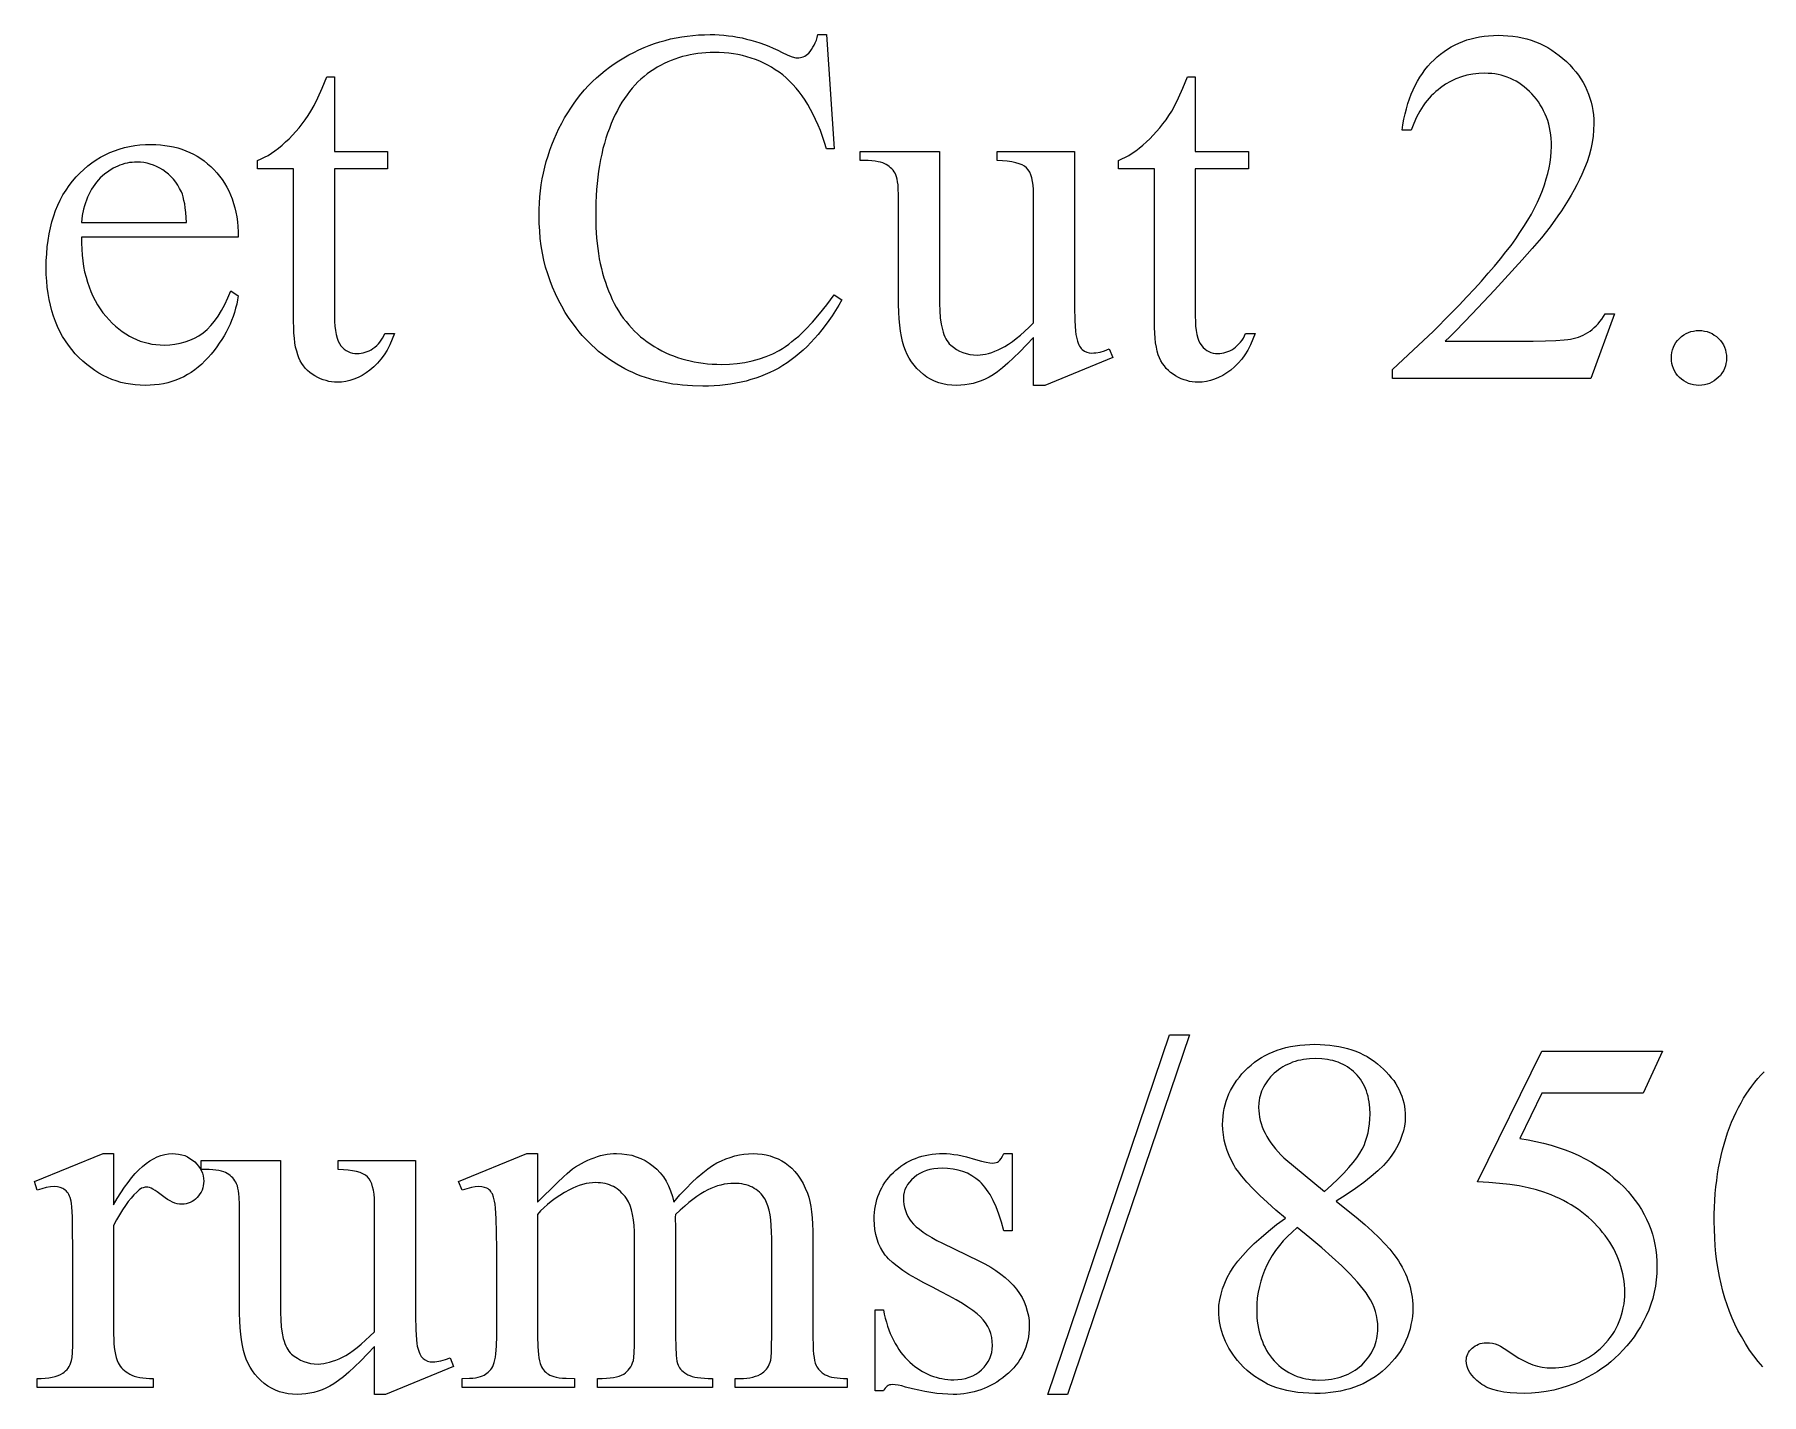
# Model space of a CAD drawing. Extents: x 9 to 960, y -397 to 558.
# Drawn here: x 447 to 549.7, y -391.2 to -310.4 of the extents above; entities that cross this region are included whole.
import ezdxf

# ---------------------------------------------------------------- set-up
doc = ezdxf.new("R2010")
doc.units = 0
doc.header["$MEASUREMENT"] = 0
doc.layers.add('POCKET_2_5MM', color=3, linetype='CONTINUOUS')
doc.layers.add('TEXT', color=18, linetype='CONTINUOUS')

msp = doc.modelspace()

# ---------------------------------------------------------------- linework, layer by layer
at = {"layer": 'POCKET_2_5MM'}
for points in [[(494.11, -310.37), (494.56, -317.17), (494.11, -317.17), (493.99, -316.79), (493.87, -316.43), (493.74, -316.08), (493.6, -315.75), (493.46, -315.43), (493.31, -315.12), (493.16, -314.83), (493, -314.54), (492.83, -314.28), (492.66, -314.02), (492.48, -313.78), (492.3, -313.55), (492.11, -313.34), (491.91, -313.14), (491.71, -312.95), (491.5, -312.77), (491.28, -312.61), (491.06, -312.46), (490.84, -312.32), (490.61, -312.19), (490.37, -312.07), (490.13, -311.96), (489.88, -311.86), (489.63, -311.77), (489.37, -311.69), (489.11, -311.62), (488.84, -311.56), (488.57, -311.52), (488.29, -311.48), (488.01, -311.45), (487.72, -311.44), (487.43, -311.43), (487.18, -311.44), (486.93, -311.45), (486.69, -311.47), (486.45, -311.5), (486.22, -311.53), (485.99, -311.57), (485.76, -311.63), (485.53, -311.68), (485.31, -311.75), (485.09, -311.83), (484.87, -311.91), (484.66, -312), (484.44, -312.1), (484.24, -312.21), (484.03, -312.32), (483.83, -312.44), (483.63, -312.57), (483.44, -312.71), (483.25, -312.86), (483.07, -313.02), (482.89, -313.19), (482.72, -313.37), (482.55, -313.56), (482.39, -313.75), (482.24, -313.96), (482.09, -314.18), (481.94, -314.4), (481.8, -314.63), (481.67, -314.88), (481.54, -315.13), (481.42, -315.39), (481.3, -315.67), (481.19, -315.95), (481.08, -316.24), (480.98, -316.53), (480.89, -316.84), (480.81, -317.15), (480.74, -317.48), (480.67, -317.81), (480.61, -318.15), (480.55, -318.49), (480.51, -318.85), (480.47, -319.22), (480.43, -319.59), (480.41, -319.97), (480.39, -320.36), (480.38, -321.17), (480.39, -321.83), (480.43, -322.48), (480.5, -323.1), (480.54, -323.4), (480.59, -323.7), (480.65, -323.99), (480.72, -324.28), (480.79, -324.56), (480.87, -324.83), (480.95, -325.1), (481.04, -325.36), (481.14, -325.62), (481.25, -325.87), (481.36, -326.12), (481.48, -326.36), (481.6, -326.59), (481.74, -326.81), (481.88, -327.03), (482.02, -327.23), (482.18, -327.44), (482.34, -327.63), (482.5, -327.82), (482.68, -328), (482.86, -328.17), (483.05, -328.34), (483.24, -328.49), (483.44, -328.64), (483.65, -328.79), (483.86, -328.92), (484.08, -329.05), (484.31, -329.17), (484.54, -329.29), (484.77, -329.39), (485, -329.48), (485.24, -329.57), (485.49, -329.65), (485.74, -329.72), (485.99, -329.78), (486.24, -329.84), (486.5, -329.88), (486.76, -329.92), (487.03, -329.95), (487.3, -329.97), (487.58, -329.98), (487.85, -329.99), (488.33, -329.97), (488.8, -329.93), (489.25, -329.87), (489.69, -329.78), (490.11, -329.66), (490.52, -329.52), (490.91, -329.35), (491.29, -329.15), (491.48, -329.04), (491.67, -328.92), (491.86, -328.78), (492.05, -328.63), (492.25, -328.47), (492.45, -328.3), (492.65, -328.11), (492.85, -327.91), (493.27, -327.47), (493.69, -326.98), (494.12, -326.44), (494.56, -325.84), (495.02, -326.14), (494.83, -326.47), (494.64, -326.78), (494.44, -327.09), (494.24, -327.38), (494.03, -327.67), (493.82, -327.94), (493.61, -328.2), (493.39, -328.45), (493.17, -328.69), (492.95, -328.92), (492.72, -329.13), (492.48, -329.34), (492.25, -329.53), (492.01, -329.71), (491.76, -329.89), (491.51, -330.05), (491.26, -330.2), (491, -330.34), (490.73, -330.47), (490.46, -330.59), (490.18, -330.7), (489.9, -330.8), (489.61, -330.89), (489.32, -330.98), (489.02, -331.05), (488.71, -331.11), (488.4, -331.16), (488.08, -331.21), (487.76, -331.24), (487.43, -331.27), (487.09, -331.28), (486.75, -331.28), (486.14, -331.27), (485.84, -331.25), (485.54, -331.23), (485.25, -331.19), (484.96, -331.16), (484.68, -331.11), (484.4, -331.05), (484.13, -330.99), (483.86, -330.92), (483.6, -330.85), (483.34, -330.77), (483.08, -330.68), (482.83, -330.58), (482.58, -330.47), (482.34, -330.36), (482.1, -330.24), (481.87, -330.12), (481.64, -329.98), (481.41, -329.84), (481.19, -329.7), (480.97, -329.54), (480.76, -329.38), (480.55, -329.21), (480.35, -329.03), (480.15, -328.85), (479.96, -328.66), (479.77, -328.46), (479.58, -328.26), (479.4, -328.04), (479.22, -327.82), (479.05, -327.6), (478.8, -327.25), (478.57, -326.9), (478.36, -326.53), (478.16, -326.16), (477.98, -325.79), (477.81, -325.4), (477.66, -325.01), (477.52, -324.61), (477.4, -324.2), (477.3, -323.79), (477.21, -323.37), (477.14, -322.93), (477.08, -322.5), (477.05, -322.05), (477.02, -321.6), (477.01, -321.14), (477.02, -320.76), (477.03, -320.4), (477.06, -320.03), (477.1, -319.67), (477.14, -319.31), (477.2, -318.96), (477.27, -318.61), (477.35, -318.26), (477.44, -317.92), (477.54, -317.58), (477.65, -317.25), (477.77, -316.92), (477.9, -316.59), (478.04, -316.27), (478.19, -315.95), (478.36, -315.64), (478.53, -315.33), (478.71, -315.03), (478.89, -314.74), (479.09, -314.45), (479.29, -314.18), (479.5, -313.91), (479.72, -313.66), (479.95, -313.41), (480.19, -313.17), (480.43, -312.94), (480.68, -312.72), (480.94, -312.51), (481.2, -312.31), (481.48, -312.11), (481.76, -311.93), (482.05, -311.75), (482.35, -311.58), (482.65, -311.43), (482.95, -311.28), (483.25, -311.15), (483.56, -311.02), (483.88, -310.91), (484.19, -310.81), (484.51, -310.72), (484.83, -310.63), (485.16, -310.56), (485.49, -310.51), (485.82, -310.46), (486.16, -310.42), (486.5, -310.39), (486.84, -310.38), (487.19, -310.37), (487.46, -310.37), (487.73, -310.39), (488, -310.41), (488.27, -310.44), (488.54, -310.47), (488.81, -310.52), (489.08, -310.57), (489.34, -310.64), (489.61, -310.71), (489.88, -310.79), (490.14, -310.87), (490.41, -310.97), (490.67, -311.07), (490.94, -311.18), (491.2, -311.3), (491.47, -311.43), (491.76, -311.57), (492, -311.68), (492.2, -311.74), (492.28, -311.75), (492.35, -311.76), (492.45, -311.75), (492.55, -311.74), (492.64, -311.72), (492.72, -311.69), (492.81, -311.65), (492.89, -311.6), (492.97, -311.54), (493.05, -311.48), (493.14, -311.37), (493.22, -311.26), (493.3, -311.13), (493.37, -311), (493.44, -310.86), (493.5, -310.7), (493.55, -310.54), (493.59, -310.37)], [(540.97, -326.98), (539.56, -330.83), (527.77, -330.83), (527.77, -330.28), (529.02, -329.12), (530.18, -328.02), (531.24, -326.96), (531.73, -326.46), (532.2, -325.97), (532.65, -325.49), (533.07, -325.03), (533.47, -324.57), (533.84, -324.14), (534.19, -323.71), (534.52, -323.3), (534.82, -322.91), (535.1, -322.52), (535.35, -322.15), (535.59, -321.78), (535.82, -321.41), (536.03, -321.05), (536.22, -320.69), (536.39, -320.34), (536.55, -319.99), (536.69, -319.64), (536.81, -319.3), (536.92, -318.96), (537.01, -318.63), (537.09, -318.3), (537.15, -317.98), (537.19, -317.65), (537.21, -317.34), (537.22, -317.02), (537.22, -316.79), (537.2, -316.56), (537.18, -316.33), (537.15, -316.11), (537.11, -315.9), (537.06, -315.69), (537, -315.49), (536.93, -315.29), (536.85, -315.1), (536.76, -314.91), (536.67, -314.73), (536.56, -314.55), (536.45, -314.38), (536.33, -314.21), (536.2, -314.05), (536.05, -313.9), (535.91, -313.75), (535.76, -313.61), (535.6, -313.48), (535.44, -313.36), (535.28, -313.25), (535.12, -313.15), (534.95, -313.06), (534.78, -312.98), (534.6, -312.91), (534.42, -312.84), (534.24, -312.79), (534.05, -312.75), (533.86, -312.71), (533.67, -312.69), (533.47, -312.68), (533.27, -312.67), (532.9, -312.68), (532.55, -312.73), (532.2, -312.79), (531.87, -312.89), (531.54, -313.01), (531.22, -313.16), (530.92, -313.33), (530.62, -313.53), (530.48, -313.65), (530.34, -313.76), (530.2, -313.89), (530.07, -314.02), (529.95, -314.15), (529.83, -314.29), (529.71, -314.44), (529.6, -314.6), (529.39, -314.93), (529.2, -315.28), (529.04, -315.66), (528.89, -316.06), (528.34, -316.06), (528.39, -315.73), (528.45, -315.4), (528.52, -315.08), (528.6, -314.78), (528.68, -314.48), (528.78, -314.2), (528.88, -313.92), (529, -313.65), (529.12, -313.4), (529.25, -313.15), (529.39, -312.91), (529.55, -312.68), (529.7, -312.47), (529.87, -312.26), (530.05, -312.06), (530.24, -311.87), (530.43, -311.7), (530.63, -311.53), (530.84, -311.38), (531.05, -311.24), (531.26, -311.1), (531.49, -310.98), (531.72, -310.88), (531.95, -310.78), (532.19, -310.69), (532.44, -310.62), (532.69, -310.56), (532.95, -310.51), (533.22, -310.47), (533.49, -310.44), (533.77, -310.42), (534.05, -310.41), (534.35, -310.42), (534.64, -310.44), (534.93, -310.47), (535.22, -310.51), (535.49, -310.57), (535.76, -310.63), (536.02, -310.71), (536.28, -310.81), (536.53, -310.91), (536.78, -311.03), (537.01, -311.15), (537.25, -311.29), (537.47, -311.45), (537.69, -311.61), (537.91, -311.79), (538.11, -311.98), (538.31, -312.18), (538.49, -312.38), (538.67, -312.58), (538.83, -312.79), (538.97, -313.01), (539.11, -313.23), (539.23, -313.45), (539.33, -313.68), (539.43, -313.91), (539.51, -314.15), (539.58, -314.39), (539.64, -314.64), (539.68, -314.89), (539.72, -315.14), (539.74, -315.4), (539.74, -315.67), (539.73, -316.05), (539.7, -316.42), (539.64, -316.8), (539.56, -317.18), (539.47, -317.56), (539.34, -317.94), (539.2, -318.32), (539.03, -318.7), (538.89, -319), (538.74, -319.31), (538.58, -319.61), (538.4, -319.92), (538.22, -320.22), (538.02, -320.54), (537.82, -320.85), (537.6, -321.16), (537.14, -321.8), (536.63, -322.45), (536.08, -323.1), (535.49, -323.76), (533.83, -325.57), (532.51, -326.98), (531.54, -327.99), (531.18, -328.34), (530.91, -328.6), (536.13, -328.6), (536.87, -328.59), (537.48, -328.57), (537.98, -328.53), (538.19, -328.51), (538.36, -328.48), (538.52, -328.45), (538.68, -328.41), (538.83, -328.36), (538.97, -328.3), (539.12, -328.24), (539.25, -328.17), (539.39, -328.09), (539.52, -328), (539.65, -327.91), (539.77, -327.8), (539.89, -327.69), (540, -327.57), (540.11, -327.43), (540.22, -327.29), (540.32, -327.14), (540.42, -326.98)], [(464.85, -312.88), (464.85, -317.32), (468, -317.32), (468, -318.35), (464.85, -318.35), (464.85, -327.11), (464.85, -327.43), (464.87, -327.71), (464.9, -327.97), (464.94, -328.21), (464.99, -328.42), (465.06, -328.6), (465.13, -328.75), (465.22, -328.88), (465.32, -328.99), (465.42, -329.08), (465.53, -329.16), (465.65, -329.22), (465.77, -329.27), (465.91, -329.31), (466.04, -329.33), (466.19, -329.34), (466.31, -329.33), (466.43, -329.32), (466.55, -329.3), (466.67, -329.26), (466.78, -329.22), (466.9, -329.17), (467.02, -329.11), (467.13, -329.04), (467.24, -328.96), (467.35, -328.87), (467.45, -328.77), (467.54, -328.66), (467.62, -328.55), (467.7, -328.42), (467.77, -328.29), (467.84, -328.14), (468.41, -328.14), (468.28, -328.49), (468.13, -328.82), (467.97, -329.13), (467.79, -329.41), (467.6, -329.67), (467.4, -329.91), (467.18, -330.13), (466.95, -330.32), (466.72, -330.49), (466.48, -330.64), (466.24, -330.76), (466, -330.87), (465.75, -330.95), (465.51, -331), (465.26, -331.04), (465.01, -331.05), (464.84, -331.04), (464.67, -331.03), (464.5, -331), (464.34, -330.95), (464.17, -330.9), (464.01, -330.84), (463.84, -330.76), (463.68, -330.67), (463.52, -330.57), (463.38, -330.46), (463.24, -330.34), (463.12, -330.22), (463, -330.08), (462.9, -329.93), (462.8, -329.77), (462.72, -329.6), (462.65, -329.41), (462.59, -329.2), (462.53, -328.96), (462.49, -328.71), (462.46, -328.42), (462.43, -328.12), (462.42, -327.79), (462.41, -327.44), (462.41, -318.35), (460.27, -318.35), (460.27, -317.86), (460.48, -317.77), (460.68, -317.67), (460.89, -317.56), (461.09, -317.43), (461.3, -317.28), (461.51, -317.12), (461.72, -316.95), (461.93, -316.76), (462.14, -316.57), (462.34, -316.36), (462.54, -316.14), (462.73, -315.92), (462.92, -315.68), (463.1, -315.44), (463.28, -315.19), (463.44, -314.93), (463.63, -314.59), (463.85, -314.14), (464.1, -313.56), (464.39, -312.88)], [(516.04, -312.88), (516.04, -317.32), (519.2, -317.32), (519.2, -318.35), (516.04, -318.35), (516.04, -327.11), (516.05, -327.43), (516.06, -327.71), (516.09, -327.97), (516.13, -328.21), (516.19, -328.42), (516.25, -328.6), (516.33, -328.75), (516.42, -328.88), (516.51, -328.99), (516.62, -329.08), (516.73, -329.16), (516.85, -329.22), (516.97, -329.27), (517.1, -329.31), (517.24, -329.33), (517.38, -329.34), (517.5, -329.33), (517.62, -329.32), (517.74, -329.3), (517.86, -329.26), (517.98, -329.22), (518.1, -329.17), (518.21, -329.11), (518.33, -329.04), (518.44, -328.96), (518.54, -328.87), (518.64, -328.77), (518.73, -328.66), (518.82, -328.55), (518.9, -328.42), (518.97, -328.29), (519.03, -328.14), (519.61, -328.14), (519.47, -328.49), (519.32, -328.82), (519.16, -329.13), (518.99, -329.41), (518.8, -329.67), (518.59, -329.91), (518.38, -330.13), (518.15, -330.32), (517.91, -330.49), (517.67, -330.64), (517.43, -330.76), (517.19, -330.87), (516.95, -330.95), (516.7, -331), (516.45, -331.04), (516.2, -331.05), (516.03, -331.04), (515.86, -331.03), (515.7, -331), (515.53, -330.95), (515.37, -330.9), (515.2, -330.84), (515.04, -330.76), (514.87, -330.67), (514.72, -330.57), (514.57, -330.46), (514.44, -330.34), (514.31, -330.22), (514.2, -330.08), (514.09, -329.93), (514, -329.77), (513.92, -329.6), (513.84, -329.41), (513.78, -329.2), (513.73, -328.96), (513.68, -328.71), (513.65, -328.42), (513.63, -328.12), (513.61, -327.79), (513.61, -327.44), (513.61, -318.35), (511.47, -318.35), (511.47, -317.86), (511.67, -317.77), (511.88, -317.67), (512.08, -317.56), (512.29, -317.43), (512.5, -317.28), (512.71, -317.12), (512.92, -316.95), (513.13, -316.76), (513.34, -316.57), (513.54, -316.36), (513.74, -316.14), (513.93, -315.92), (514.11, -315.68), (514.3, -315.44), (514.47, -315.19), (514.64, -314.93), (514.82, -314.59), (515.04, -314.14), (515.3, -313.56), (515.58, -312.88)], [(449.79, -322.41), (449.79, -322.78), (449.81, -323.14), (449.83, -323.49), (449.87, -323.83), (449.92, -324.16), (449.98, -324.48), (450.06, -324.79), (450.14, -325.09), (450.24, -325.38), (450.35, -325.66), (450.47, -325.93), (450.6, -326.19), (450.75, -326.44), (450.9, -326.68), (451.07, -326.91), (451.25, -327.13), (451.43, -327.33), (451.62, -327.53), (451.82, -327.71), (452.02, -327.87), (452.22, -328.03), (452.43, -328.17), (452.64, -328.3), (452.85, -328.41), (453.07, -328.51), (453.29, -328.6), (453.52, -328.67), (453.75, -328.73), (453.98, -328.78), (454.22, -328.81), (454.47, -328.83), (454.71, -328.84), (455.04, -328.83), (455.35, -328.79), (455.66, -328.73), (455.95, -328.65), (456.24, -328.55), (456.51, -328.43), (456.77, -328.28), (457.02, -328.11), (457.14, -328.01), (457.26, -327.91), (457.49, -327.68), (457.71, -327.41), (457.92, -327.12), (458.12, -326.79), (458.31, -326.43), (458.49, -326.03), (458.67, -325.61), (459.12, -325.9), (459.08, -326.15), (459.03, -326.4), (458.96, -326.65), (458.89, -326.89), (458.81, -327.13), (458.72, -327.37), (458.63, -327.6), (458.52, -327.83), (458.4, -328.06), (458.27, -328.29), (458.14, -328.51), (457.99, -328.73), (457.84, -328.95), (457.68, -329.16), (457.5, -329.37), (457.32, -329.58), (457.13, -329.78), (456.94, -329.97), (456.74, -330.15), (456.53, -330.31), (456.32, -330.46), (456.1, -330.59), (455.88, -330.72), (455.65, -330.83), (455.41, -330.92), (455.17, -331.01), (454.92, -331.08), (454.67, -331.14), (454.41, -331.18), (454.14, -331.21), (453.87, -331.23), (453.59, -331.24), (453.29, -331.23), (452.99, -331.21), (452.7, -331.17), (452.42, -331.12), (452.14, -331.06), (451.86, -330.97), (451.6, -330.88), (451.33, -330.77), (451.08, -330.64), (450.82, -330.5), (450.58, -330.34), (450.34, -330.17), (450.1, -329.99), (449.87, -329.79), (449.64, -329.57), (449.42, -329.35), (449.21, -329.1), (449.02, -328.85), (448.84, -328.59), (448.67, -328.32), (448.51, -328.03), (448.37, -327.74), (448.24, -327.44), (448.12, -327.12), (448.02, -326.8), (447.94, -326.47), (447.86, -326.12), (447.8, -325.77), (447.75, -325.4), (447.72, -325.03), (447.7, -324.64), (447.69, -324.25), (447.7, -323.82), (447.72, -323.41), (447.75, -323), (447.8, -322.61), (447.87, -322.23), (447.94, -321.86), (448.03, -321.51), (448.14, -321.16), (448.25, -320.83), (448.39, -320.51), (448.53, -320.21), (448.69, -319.91), (448.87, -319.62), (449.05, -319.35), (449.25, -319.09), (449.47, -318.84), (449.69, -318.61), (449.93, -318.39), (450.17, -318.18), (450.41, -318), (450.67, -317.82), (450.93, -317.66), (451.2, -317.52), (451.47, -317.39), (451.76, -317.28), (452.04, -317.18), (452.34, -317.09), (452.65, -317.03), (452.96, -316.97), (453.27, -316.93), (453.6, -316.91), (453.93, -316.9), (454.21, -316.91), (454.49, -316.93), (454.75, -316.96), (455.02, -317), (455.27, -317.05), (455.52, -317.11), (455.76, -317.19), (456, -317.28), (456.23, -317.38), (456.45, -317.49), (456.67, -317.61), (456.88, -317.75), (457.09, -317.89), (457.28, -318.05), (457.48, -318.22), (457.66, -318.4), (457.84, -318.59), (458, -318.79), (458.16, -319), (458.3, -319.21), (458.43, -319.44), (458.55, -319.67), (458.66, -319.9), (458.76, -320.15), (458.84, -320.41), (458.92, -320.67), (458.98, -320.94), (459.03, -321.22), (459.07, -321.5), (459.1, -321.79), (459.12, -322.1), (459.12, -322.41)], [(508.86, -317.32), (508.86, -325.5), (508.86, -326.56), (508.88, -327.39), (508.92, -328), (508.94, -328.21), (508.97, -328.37), (509.03, -328.61), (509.07, -328.72), (509.11, -328.82), (509.16, -328.9), (509.21, -328.98), (509.26, -329.05), (509.32, -329.1), (509.45, -329.19), (509.59, -329.26), (509.73, -329.3), (509.89, -329.31), (510.01, -329.3), (510.13, -329.29), (510.38, -329.25), (510.64, -329.17), (510.92, -329.06), (511.13, -329.57), (507.09, -331.24), (506.42, -331.24), (506.42, -328.38), (506, -328.83), (505.6, -329.24), (505.23, -329.6), (504.89, -329.92), (504.57, -330.19), (504.28, -330.42), (504.01, -330.61), (503.77, -330.75), (503.54, -330.87), (503.3, -330.97), (503.07, -331.05), (502.83, -331.12), (502.59, -331.17), (502.34, -331.21), (502.09, -331.23), (501.84, -331.24), (501.56, -331.23), (501.29, -331.2), (501.03, -331.15), (500.78, -331.08), (500.53, -330.98), (500.3, -330.87), (500.08, -330.74), (499.87, -330.58), (499.67, -330.41), (499.48, -330.23), (499.31, -330.04), (499.16, -329.83), (499.02, -329.62), (498.9, -329.39), (498.8, -329.15), (498.71, -328.9), (498.63, -328.62), (498.57, -328.33), (498.51, -328), (498.47, -327.65), (498.43, -327.27), (498.41, -326.87), (498.39, -326.43), (498.38, -325.98), (498.38, -319.94), (498.37, -319.5), (498.36, -319.31), (498.33, -319.13), (498.3, -318.97), (498.27, -318.84), (498.23, -318.72), (498.18, -318.62), (498.12, -318.53), (498.06, -318.44), (498, -318.36), (497.92, -318.29), (497.84, -318.22), (497.76, -318.16), (497.66, -318.1), (497.57, -318.05), (497.45, -318), (497.32, -317.96), (497.17, -317.93), (497, -317.9), (496.8, -317.88), (496.59, -317.87), (496.1, -317.86), (496.1, -317.32), (500.83, -317.32), (500.83, -326.36), (500.84, -326.81), (500.87, -327.22), (500.93, -327.59), (501, -327.92), (501.04, -328.07), (501.09, -328.21), (501.14, -328.34), (501.2, -328.46), (501.27, -328.57), (501.34, -328.67), (501.41, -328.76), (501.49, -328.84), (501.66, -328.97), (501.83, -329.09), (502.02, -329.2), (502.21, -329.28), (502.42, -329.34), (502.63, -329.39), (502.85, -329.42), (503.08, -329.43), (503.24, -329.42), (503.4, -329.4), (503.57, -329.37), (503.75, -329.33), (503.93, -329.27), (504.12, -329.2), (504.31, -329.12), (504.51, -329.03), (504.72, -328.92), (504.93, -328.78), (505.16, -328.63), (505.39, -328.45), (505.64, -328.25), (505.89, -328.02), (506.15, -327.78), (506.42, -327.51), (506.42, -319.85), (506.42, -319.58), (506.4, -319.33), (506.36, -319.1), (506.32, -318.89), (506.26, -318.71), (506.19, -318.55), (506.1, -318.41), (506, -318.3), (505.88, -318.2), (505.74, -318.12), (505.56, -318.05), (505.36, -317.99), (505.12, -317.94), (504.86, -317.9), (504.57, -317.88), (504.26, -317.86), (504.26, -317.32)], [(449.79, -321.55), (456.04, -321.55), (455.99, -320.95), (455.96, -320.68), (455.93, -320.44), (455.88, -320.23), (455.84, -320.03), (455.79, -319.87), (455.73, -319.72), (455.63, -319.52), (455.52, -319.33), (455.4, -319.15), (455.27, -318.98), (455.13, -318.83), (454.97, -318.68), (454.81, -318.55), (454.63, -318.42), (454.45, -318.31), (454.26, -318.22), (454.07, -318.14), (453.88, -318.07), (453.69, -318.02), (453.5, -317.98), (453.3, -317.96), (453.1, -317.95), (452.95, -317.96), (452.8, -317.97), (452.65, -317.98), (452.51, -318.01), (452.36, -318.04), (452.22, -318.09), (452.08, -318.13), (451.95, -318.19), (451.81, -318.25), (451.68, -318.32), (451.41, -318.49), (451.16, -318.68), (450.91, -318.9), (450.8, -319.02), (450.69, -319.15), (450.58, -319.29), (450.48, -319.43), (450.39, -319.57), (450.3, -319.72), (450.22, -319.88), (450.15, -320.04), (450.08, -320.21), (450.02, -320.38), (449.97, -320.56), (449.92, -320.75), (449.84, -321.14)], [(546, -327.97), (546.17, -327.97), (546.33, -328), (546.48, -328.03), (546.63, -328.09), (546.78, -328.15), (546.91, -328.24), (547.04, -328.33), (547.16, -328.45), (547.27, -328.57), (547.37, -328.7), (547.45, -328.83), (547.51, -328.97), (547.57, -329.12), (547.6, -329.28), (547.63, -329.44), (547.63, -329.6), (547.63, -329.77), (547.6, -329.93), (547.57, -330.08), (547.51, -330.23), (547.45, -330.37), (547.36, -330.51), (547.27, -330.64), (547.15, -330.76), (547.03, -330.87), (546.9, -330.97), (546.77, -331.05), (546.62, -331.12), (546.48, -331.17), (546.32, -331.21), (546.16, -331.23), (546, -331.24), (545.83, -331.23), (545.67, -331.21), (545.51, -331.17), (545.37, -331.12), (545.23, -331.05), (545.09, -330.97), (544.96, -330.87), (544.84, -330.76), (544.73, -330.64), (544.63, -330.51), (544.55, -330.37), (544.48, -330.23), (544.43, -330.08), (544.39, -329.93), (544.37, -329.77), (544.36, -329.6), (544.37, -329.43), (544.39, -329.27), (544.43, -329.11), (544.48, -328.97), (544.55, -328.82), (544.63, -328.69), (544.73, -328.56), (544.84, -328.44), (544.96, -328.33), (545.09, -328.23), (545.23, -328.15), (545.37, -328.08), (545.51, -328.03), (545.67, -328), (545.83, -327.97)]]:
    msp.add_lwpolyline(points, close=True, dxfattribs=at)
at = {"layer": 'TEXT'}
for points in [[(515.69, -369.85), (508.44, -391.24), (507.26, -391.24), (514.51, -369.85)], [(521.41, -380.75), (520.84, -380.28), (520.33, -379.83), (519.87, -379.4), (519.46, -379), (519.1, -378.62), (518.8, -378.26), (518.55, -377.93), (518.44, -377.78), (518.35, -377.63), (518.19, -377.33), (518.05, -377.03), (517.93, -376.73), (517.83, -376.42), (517.76, -376.12), (517.71, -375.81), (517.67, -375.49), (517.66, -375.18), (517.67, -374.94), (517.69, -374.7), (517.72, -374.47), (517.76, -374.24), (517.81, -374.01), (517.87, -373.79), (517.95, -373.58), (518.04, -373.37), (518.14, -373.16), (518.25, -372.96), (518.37, -372.76), (518.51, -372.56), (518.66, -372.37), (518.81, -372.18), (518.98, -372), (519.17, -371.82), (519.36, -371.65), (519.56, -371.49), (519.77, -371.34), (519.98, -371.21), (520.2, -371.08), (520.43, -370.96), (520.67, -370.86), (520.92, -370.77), (521.17, -370.68), (521.43, -370.61), (521.7, -370.55), (521.98, -370.5), (522.26, -370.46), (522.56, -370.44), (522.86, -370.42), (523.16, -370.41), (523.46, -370.42), (523.75, -370.44), (524.04, -370.46), (524.31, -370.5), (524.58, -370.54), (524.85, -370.6), (525.1, -370.67), (525.35, -370.74), (525.59, -370.83), (525.82, -370.93), (526.04, -371.04), (526.26, -371.15), (526.47, -371.28), (526.67, -371.42), (526.87, -371.57), (527.06, -371.73), (527.24, -371.89), (527.4, -372.06), (527.56, -372.23), (527.7, -372.41), (527.84, -372.58), (527.96, -372.76), (528.07, -372.95), (528.16, -373.13), (528.25, -373.32), (528.33, -373.51), (528.39, -373.71), (528.44, -373.9), (528.48, -374.1), (528.51, -374.31), (528.53, -374.51), (528.53, -374.72), (528.52, -375), (528.48, -375.28), (528.42, -375.57), (528.33, -375.85), (528.22, -376.14), (528.08, -376.43), (527.92, -376.72), (527.74, -377.01), (527.63, -377.15), (527.51, -377.31), (527.38, -377.46), (527.23, -377.62), (526.9, -377.94), (526.51, -378.28), (526.07, -378.63), (525.57, -378.99), (525.02, -379.36), (524.42, -379.75), (525.04, -380.24), (525.61, -380.7), (526.12, -381.14), (526.57, -381.54), (526.98, -381.92), (527.32, -382.28), (527.62, -382.61), (527.85, -382.91), (527.99, -383.1), (528.12, -383.29), (528.23, -383.48), (528.34, -383.67), (528.45, -383.86), (528.54, -384.06), (528.62, -384.25), (528.69, -384.45), (528.76, -384.65), (528.82, -384.85), (528.87, -385.05), (528.9, -385.26), (528.94, -385.46), (528.96, -385.66), (528.97, -385.87), (528.97, -386.08), (528.97, -386.34), (528.95, -386.6), (528.92, -386.85), (528.87, -387.09), (528.82, -387.34), (528.75, -387.57), (528.67, -387.81), (528.57, -388.03), (528.47, -388.26), (528.35, -388.48), (528.22, -388.69), (528.07, -388.9), (527.91, -389.1), (527.74, -389.3), (527.56, -389.49), (527.37, -389.68), (527.16, -389.87), (526.95, -390.04), (526.73, -390.19), (526.5, -390.34), (526.26, -390.47), (526.02, -390.6), (525.77, -390.71), (525.51, -390.81), (525.24, -390.9), (524.97, -390.97), (524.68, -391.04), (524.39, -391.09), (524.09, -391.13), (523.79, -391.16), (523.47, -391.18), (523.15, -391.18), (522.8, -391.17), (522.46, -391.15), (522.13, -391.12), (521.8, -391.07), (521.49, -391.01), (521.19, -390.93), (520.9, -390.84), (520.62, -390.74), (520.34, -390.62), (520.08, -390.48), (519.83, -390.34), (519.58, -390.18), (519.35, -390), (519.13, -389.82), (518.91, -389.61), (518.71, -389.4), (518.56, -389.22), (518.41, -389.04), (518.28, -388.85), (518.15, -388.66), (518.04, -388.48), (517.94, -388.29), (517.84, -388.09), (517.76, -387.9), (517.68, -387.7), (517.62, -387.5), (517.56, -387.3), (517.52, -387.1), (517.49, -386.9), (517.46, -386.69), (517.45, -386.48), (517.44, -386.27), (517.45, -385.94), (517.5, -385.61), (517.57, -385.28), (517.66, -384.95), (517.79, -384.62), (517.94, -384.29), (518.12, -383.96), (518.33, -383.64), (518.58, -383.31), (518.86, -382.97), (519.18, -382.62), (519.55, -382.26), (519.95, -381.9), (520.4, -381.53), (520.88, -381.14)], [(523.72, -379.18), (524.15, -378.79), (524.53, -378.42), (524.87, -378.08), (525.17, -377.75), (525.43, -377.45), (525.65, -377.16), (525.83, -376.9), (525.97, -376.66), (526.08, -376.43), (526.17, -376.18), (526.25, -375.94), (526.32, -375.68), (526.37, -375.41), (526.41, -375.14), (526.43, -374.86), (526.44, -374.57), (526.42, -374.2), (526.38, -373.84), (526.35, -373.67), (526.32, -373.51), (526.27, -373.35), (526.22, -373.19), (526.16, -373.04), (526.1, -372.9), (526.03, -372.76), (525.95, -372.63), (525.86, -372.5), (525.77, -372.38), (525.67, -372.26), (525.57, -372.15), (525.46, -372.04), (525.34, -371.94), (525.22, -371.85), (525.09, -371.76), (524.96, -371.68), (524.83, -371.61), (524.69, -371.55), (524.54, -371.49), (524.39, -371.44), (524.23, -371.39), (524.07, -371.36), (523.91, -371.32), (523.56, -371.28), (523.19, -371.27), (522.83, -371.28), (522.48, -371.32), (522.31, -371.36), (522.14, -371.39), (521.98, -371.44), (521.83, -371.49), (521.68, -371.55), (521.53, -371.61), (521.39, -371.68), (521.25, -371.76), (521.12, -371.84), (520.99, -371.94), (520.87, -372.03), (520.74, -372.14), (520.52, -372.36), (520.33, -372.59), (520.17, -372.83), (520.1, -372.96), (520.04, -373.08), (519.98, -373.21), (519.93, -373.34), (519.89, -373.48), (519.86, -373.61), (519.83, -373.75), (519.82, -373.89), (519.8, -374.18), (519.81, -374.37), (519.83, -374.56), (519.86, -374.75), (519.9, -374.94), (519.95, -375.13), (520.02, -375.33), (520.1, -375.52), (520.19, -375.71), (520.29, -375.9), (520.41, -376.09), (520.53, -376.27), (520.67, -376.46), (520.81, -376.64), (520.96, -376.82), (521.13, -377), (521.31, -377.17)], [(543.83, -370.83), (542.68, -373.33), (536.66, -373.33), (535.35, -376.02), (535.83, -376.1), (536.3, -376.19), (536.76, -376.3), (537.2, -376.42), (537.63, -376.55), (538.05, -376.7), (538.46, -376.86), (538.85, -377.03), (539.23, -377.22), (539.6, -377.42), (539.95, -377.64), (540.3, -377.87), (540.63, -378.11), (540.94, -378.37), (541.25, -378.64), (541.54, -378.92), (541.78, -379.18), (542, -379.44), (542.21, -379.7), (542.4, -379.97), (542.58, -380.25), (542.74, -380.53), (542.88, -380.82), (543.01, -381.11), (543.13, -381.41), (543.23, -381.71), (543.31, -382.02), (543.38, -382.33), (543.43, -382.65), (543.47, -382.98), (543.5, -383.31), (543.5, -383.64), (543.49, -384.04), (543.46, -384.42), (543.41, -384.8), (543.34, -385.16), (543.25, -385.53), (543.14, -385.88), (543.01, -386.23), (542.86, -386.57), (542.7, -386.89), (542.52, -387.21), (542.33, -387.52), (542.14, -387.81), (541.93, -388.09), (541.71, -388.35), (541.48, -388.61), (541.25, -388.85), (541, -389.08), (540.75, -389.3), (540.49, -389.51), (540.22, -389.7), (539.94, -389.89), (539.66, -390.06), (539.37, -390.22), (539.08, -390.37), (538.65, -390.56), (538.22, -390.73), (537.79, -390.86), (537.36, -390.98), (536.92, -391.07), (536.48, -391.13), (536.04, -391.17), (535.6, -391.18), (535.16, -391.17), (534.76, -391.14), (534.39, -391.1), (534.04, -391.03), (533.73, -390.94), (533.45, -390.84), (533.32, -390.78), (533.2, -390.71), (533.09, -390.64), (532.98, -390.57), (532.79, -390.41), (532.62, -390.26), (532.48, -390.09), (532.37, -389.93), (532.28, -389.76), (532.21, -389.58), (532.17, -389.4), (532.16, -389.22), (532.17, -389.12), (532.18, -389.02), (532.21, -388.92), (532.25, -388.83), (532.29, -388.74), (532.35, -388.65), (532.42, -388.57), (532.5, -388.49), (532.59, -388.42), (532.68, -388.35), (532.78, -388.3), (532.88, -388.25), (532.99, -388.22), (533.11, -388.19), (533.23, -388.18), (533.36, -388.17), (533.54, -388.18), (533.71, -388.2), (533.88, -388.24), (534.03, -388.29), (534.2, -388.37), (534.42, -388.5), (534.69, -388.68), (535.01, -388.9), (535.28, -389.08), (535.56, -389.23), (535.84, -389.36), (536.12, -389.47), (536.4, -389.55), (536.68, -389.61), (536.97, -389.65), (537.25, -389.66), (537.46, -389.66), (537.67, -389.64), (537.88, -389.62), (538.09, -389.58), (538.29, -389.53), (538.48, -389.48), (538.68, -389.41), (538.87, -389.34), (539.06, -389.25), (539.24, -389.15), (539.42, -389.05), (539.6, -388.93), (539.78, -388.8), (539.95, -388.66), (540.12, -388.52), (540.28, -388.36), (540.44, -388.19), (540.59, -388.02), (540.72, -387.85), (540.85, -387.67), (540.97, -387.49), (541.08, -387.3), (541.17, -387.11), (541.26, -386.91), (541.34, -386.71), (541.4, -386.5), (541.46, -386.29), (541.5, -386.08), (541.54, -385.86), (541.57, -385.64), (541.58, -385.41), (541.59, -385.18), (541.58, -384.95), (541.57, -384.73), (541.54, -384.51), (541.51, -384.29), (541.47, -384.07), (541.42, -383.85), (541.36, -383.64), (541.29, -383.43), (541.22, -383.21), (541.13, -383.01), (541.03, -382.8), (540.93, -382.59), (540.82, -382.39), (540.69, -382.19), (540.56, -381.99), (540.42, -381.79), (540.27, -381.6), (540.12, -381.41), (539.95, -381.23), (539.78, -381.05), (539.61, -380.88), (539.42, -380.72), (539.23, -380.56), (539.03, -380.4), (538.83, -380.25), (538.62, -380.11), (538.4, -379.97), (538.17, -379.84), (537.94, -379.71), (537.7, -379.59), (537.46, -379.48), (537.21, -379.37), (536.78, -379.21), (536.33, -379.07), (535.84, -378.95), (535.31, -378.84), (534.74, -378.76), (534.14, -378.69), (533.5, -378.64), (532.82, -378.6), (536.66, -370.83)], [(451.7, -376.92), (451.7, -379.96), (451.92, -379.59), (452.13, -379.25), (452.34, -378.92), (452.56, -378.63), (452.77, -378.36), (452.99, -378.11), (453.2, -377.88), (453.42, -377.68), (453.64, -377.5), (453.86, -377.35), (454.08, -377.22), (454.3, -377.11), (454.52, -377.03), (454.74, -376.97), (454.96, -376.93), (455.18, -376.92), (455.38, -376.93), (455.57, -376.95), (455.75, -376.99), (455.93, -377.04), (456.09, -377.11), (456.24, -377.2), (456.39, -377.3), (456.53, -377.41), (456.65, -377.54), (456.76, -377.67), (456.85, -377.81), (456.92, -377.95), (456.98, -378.09), (457.02, -378.24), (457.05, -378.4), (457.06, -378.56), (457.05, -378.7), (457.03, -378.83), (457, -378.96), (456.96, -379.09), (456.91, -379.21), (456.84, -379.32), (456.76, -379.43), (456.67, -379.53), (456.58, -379.62), (456.47, -379.7), (456.37, -379.77), (456.25, -379.83), (456.14, -379.87), (456.02, -379.9), (455.89, -379.92), (455.76, -379.93), (455.63, -379.92), (455.49, -379.9), (455.35, -379.86), (455.21, -379.8), (455.07, -379.73), (454.91, -379.64), (454.76, -379.54), (454.6, -379.42), (454.3, -379.2), (454.17, -379.11), (454.04, -379.04), (453.93, -378.98), (453.83, -378.94), (453.73, -378.92), (453.65, -378.91), (453.58, -378.91), (453.51, -378.93), (453.45, -378.95), (453.37, -378.98), (453.23, -379.08), (453.08, -379.21), (452.91, -379.37), (452.74, -379.56), (452.57, -379.77), (452.4, -380.01), (452.23, -380.27), (452.05, -380.55), (451.88, -380.86), (451.7, -381.2), (451.7, -387.67), (451.71, -387.94), (451.72, -388.2), (451.74, -388.44), (451.77, -388.66), (451.81, -388.86), (451.86, -389.05), (451.92, -389.22), (451.98, -389.37), (452.04, -389.46), (452.1, -389.56), (452.17, -389.65), (452.25, -389.73), (452.34, -389.81), (452.44, -389.89), (452.55, -389.96), (452.66, -390.03), (452.79, -390.09), (452.93, -390.15), (453.09, -390.19), (453.26, -390.23), (453.44, -390.26), (453.63, -390.28), (453.84, -390.29), (454.06, -390.3), (454.06, -390.83), (447.15, -390.83), (447.15, -390.3), (447.4, -390.29), (447.63, -390.28), (447.85, -390.25), (448.05, -390.22), (448.23, -390.17), (448.4, -390.11), (448.55, -390.05), (448.68, -389.97), (448.77, -389.91), (448.85, -389.84), (448.93, -389.76), (448.99, -389.67), (449.05, -389.57), (449.11, -389.46), (449.16, -389.34), (449.2, -389.22), (449.23, -389.04), (449.25, -388.74), (449.27, -388.32), (449.27, -387.79), (449.27, -382.55), (449.26, -381.49), (449.25, -380.67), (449.22, -380.09), (449.2, -379.89), (449.17, -379.74), (449.12, -379.53), (449.08, -379.44), (449.04, -379.35), (448.99, -379.28), (448.94, -379.21), (448.88, -379.14), (448.82, -379.09), (448.75, -379.04), (448.68, -379), (448.53, -378.93), (448.36, -378.89), (448.18, -378.88), (447.94, -378.89), (447.69, -378.94), (447.43, -379.01), (447.15, -379.1), (447, -378.57), (451.08, -376.92)], [(476.92, -379.8), (478.1, -378.63), (478.46, -378.29), (478.67, -378.1), (478.83, -377.96), (479, -377.83), (479.18, -377.71), (479.35, -377.6), (479.54, -377.5), (479.72, -377.4), (479.91, -377.31), (480.1, -377.23), (480.29, -377.16), (480.48, -377.09), (480.67, -377.04), (480.86, -377), (481.05, -376.96), (481.24, -376.94), (481.43, -376.92), (481.62, -376.92), (481.93, -376.93), (482.23, -376.97), (482.52, -377.02), (482.79, -377.1), (483.06, -377.21), (483.32, -377.33), (483.56, -377.48), (483.8, -377.66), (484.02, -377.85), (484.22, -378.07), (484.4, -378.3), (484.56, -378.56), (484.7, -378.84), (484.83, -379.14), (484.94, -379.46), (485.02, -379.8), (485.39, -379.37), (485.75, -378.99), (486.1, -378.64), (486.42, -378.33), (486.74, -378.06), (487.04, -377.82), (487.32, -377.63), (487.59, -377.47), (487.85, -377.34), (488.12, -377.23), (488.38, -377.14), (488.65, -377.06), (488.92, -377), (489.19, -376.95), (489.47, -376.93), (489.74, -376.92), (490.01, -376.93), (490.27, -376.95), (490.52, -377), (490.76, -377.06), (490.99, -377.14), (491.22, -377.23), (491.44, -377.34), (491.65, -377.47), (491.85, -377.62), (492.05, -377.79), (492.23, -377.99), (492.4, -378.2), (492.56, -378.44), (492.71, -378.7), (492.84, -378.98), (492.97, -379.28), (493.05, -379.51), (493.11, -379.77), (493.17, -380.06), (493.22, -380.38), (493.25, -380.73), (493.28, -381.11), (493.29, -381.52), (493.3, -381.96), (493.3, -387.77), (493.31, -388.36), (493.32, -388.61), (493.34, -388.84), (493.37, -389.05), (493.4, -389.23), (493.44, -389.38), (493.49, -389.51), (493.53, -389.59), (493.58, -389.67), (493.63, -389.74), (493.7, -389.82), (493.85, -389.95), (494.03, -390.07), (494.14, -390.12), (494.26, -390.17), (494.4, -390.21), (494.56, -390.24), (494.73, -390.26), (494.91, -390.28), (495.11, -390.29), (495.33, -390.3), (495.33, -390.83), (488.67, -390.83), (488.67, -390.3), (488.95, -390.3), (489.16, -390.29), (489.36, -390.28), (489.54, -390.25), (489.72, -390.21), (489.88, -390.16), (490.04, -390.11), (490.17, -390.04), (490.3, -389.96), (490.38, -389.89), (490.46, -389.82), (490.53, -389.74), (490.59, -389.65), (490.65, -389.55), (490.7, -389.45), (490.75, -389.33), (490.79, -389.21), (490.81, -389.02), (490.83, -388.72), (490.84, -388.31), (490.85, -387.77), (490.85, -381.96), (490.84, -381.57), (490.82, -381.2), (490.79, -380.86), (490.75, -380.55), (490.69, -380.28), (490.62, -380.03), (490.54, -379.82), (490.45, -379.63), (490.38, -379.52), (490.3, -379.41), (490.21, -379.31), (490.12, -379.22), (490.02, -379.14), (489.92, -379.06), (489.81, -378.99), (489.7, -378.92), (489.58, -378.87), (489.46, -378.82), (489.33, -378.78), (489.2, -378.75), (489.06, -378.72), (488.91, -378.7), (488.76, -378.69), (488.61, -378.69), (488.41, -378.7), (488.21, -378.71), (488.02, -378.74), (487.82, -378.79), (487.63, -378.84), (487.43, -378.91), (487.23, -378.99), (487.04, -379.08), (486.83, -379.19), (486.62, -379.32), (486.4, -379.47), (486.16, -379.64), (485.92, -379.83), (485.67, -380.04), (485.4, -380.28), (485.13, -380.53), (485.1, -380.69), (485.13, -381.33), (485.13, -387.77), (485.14, -388.4), (485.16, -388.9), (485.19, -389.1), (485.21, -389.27), (485.24, -389.4), (485.28, -389.5), (485.32, -389.58), (485.37, -389.66), (485.43, -389.74), (485.5, -389.81), (485.58, -389.88), (485.67, -389.95), (485.86, -390.07), (485.98, -390.12), (486.11, -390.17), (486.27, -390.21), (486.44, -390.24), (486.63, -390.26), (486.84, -390.28), (487.07, -390.29), (487.32, -390.3), (487.32, -390.83), (480.49, -390.83), (480.49, -390.3), (480.76, -390.29), (481.01, -390.28), (481.24, -390.26), (481.44, -390.23), (481.62, -390.19), (481.78, -390.15), (481.92, -390.09), (482.04, -390.03), (482.14, -389.96), (482.23, -389.88), (482.31, -389.79), (482.39, -389.7), (482.46, -389.6), (482.52, -389.48), (482.57, -389.36), (482.62, -389.23), (482.65, -389.05), (482.67, -388.74), (482.69, -388.32), (482.69, -387.77), (482.69, -381.96), (482.68, -381.56), (482.66, -381.2), (482.62, -380.85), (482.57, -380.54), (482.5, -380.26), (482.42, -380.01), (482.32, -379.78), (482.21, -379.59), (482.12, -379.47), (482.03, -379.37), (481.94, -379.27), (481.85, -379.18), (481.75, -379.09), (481.65, -379.01), (481.54, -378.94), (481.43, -378.88), (481.31, -378.83), (481.19, -378.78), (481.07, -378.74), (480.94, -378.7), (480.81, -378.68), (480.67, -378.66), (480.53, -378.65), (480.39, -378.64), (480.19, -378.65), (479.99, -378.67), (479.8, -378.7), (479.6, -378.75), (479.4, -378.81), (479.2, -378.89), (479.01, -378.97), (478.81, -379.07), (478.52, -379.24), (478.24, -379.41), (477.97, -379.58), (477.73, -379.76), (477.5, -379.95), (477.29, -380.14), (477.1, -380.33), (476.92, -380.53), (476.92, -387.77), (476.94, -388.38), (476.95, -388.64), (476.97, -388.87), (477, -389.07), (477.03, -389.24), (477.07, -389.39), (477.11, -389.5), (477.16, -389.6), (477.21, -389.69), (477.27, -389.77), (477.34, -389.85), (477.41, -389.92), (477.49, -389.99), (477.57, -390.04), (477.65, -390.1), (477.76, -390.14), (477.88, -390.18), (478.03, -390.22), (478.2, -390.25), (478.4, -390.27), (478.62, -390.28), (479.12, -390.3), (479.12, -390.83), (472.44, -390.83), (472.44, -390.3), (472.87, -390.28), (473.06, -390.27), (473.23, -390.25), (473.38, -390.22), (473.52, -390.18), (473.64, -390.14), (473.74, -390.1), (473.83, -390.04), (473.91, -389.98), (473.99, -389.91), (474.06, -389.84), (474.13, -389.76), (474.19, -389.67), (474.25, -389.57), (474.3, -389.46), (474.34, -389.34), (474.38, -389.19), (474.42, -389.02), (474.44, -388.82), (474.46, -388.6), (474.48, -388.35), (474.49, -387.77), (474.49, -382.61), (474.48, -381.6), (474.46, -380.78), (474.42, -380.16), (474.39, -379.92), (474.36, -379.74), (474.3, -379.51), (474.23, -379.32), (474.18, -379.25), (474.14, -379.18), (474.09, -379.12), (474.03, -379.07), (473.98, -379.02), (473.91, -378.98), (473.77, -378.93), (473.61, -378.89), (473.43, -378.88), (473.21, -378.89), (472.98, -378.94), (472.72, -379.01), (472.44, -379.1), (472.22, -378.57), (476.29, -376.92), (476.92, -376.92)], [(505.14, -376.92), (505.14, -381.52), (504.65, -381.52), (504.51, -381), (504.35, -380.52), (504.19, -380.09), (504.01, -379.7), (503.83, -379.35), (503.73, -379.19), (503.63, -379.05), (503.53, -378.91), (503.43, -378.79), (503.32, -378.67), (503.22, -378.57), (502.99, -378.39), (502.75, -378.23), (502.49, -378.09), (502.22, -377.98), (501.93, -377.9), (501.63, -377.84), (501.31, -377.8), (500.98, -377.79), (500.73, -377.8), (500.49, -377.82), (500.26, -377.87), (500.05, -377.93), (499.85, -378), (499.66, -378.1), (499.48, -378.21), (499.31, -378.33), (499.17, -378.47), (499.04, -378.62), (498.93, -378.76), (498.84, -378.91), (498.77, -379.06), (498.72, -379.22), (498.69, -379.38), (498.68, -379.54), (498.69, -379.75), (498.71, -379.94), (498.75, -380.13), (498.8, -380.31), (498.86, -380.48), (498.95, -380.65), (499.04, -380.81), (499.15, -380.96), (499.28, -381.11), (499.44, -381.27), (499.63, -381.42), (499.85, -381.58), (500.09, -381.75), (500.37, -381.91), (500.67, -382.08), (501.01, -382.24), (503.16, -383.29), (503.53, -383.48), (503.87, -383.67), (504.18, -383.87), (504.47, -384.08), (504.74, -384.29), (504.99, -384.52), (505.21, -384.75), (505.41, -384.98), (505.58, -385.23), (505.74, -385.48), (505.87, -385.74), (505.97, -386), (506.05, -386.28), (506.11, -386.56), (506.15, -386.85), (506.16, -387.14), (506.15, -387.37), (506.14, -387.59), (506.11, -387.81), (506.07, -388.02), (506.02, -388.22), (505.96, -388.42), (505.89, -388.62), (505.81, -388.81), (505.72, -388.99), (505.61, -389.17), (505.5, -389.34), (505.37, -389.5), (505.24, -389.66), (505.09, -389.82), (504.93, -389.97), (504.76, -390.11), (504.59, -390.25), (504.41, -390.38), (504.23, -390.5), (504.05, -390.61), (503.86, -390.71), (503.67, -390.8), (503.48, -390.88), (503.29, -390.96), (503.09, -391.02), (502.89, -391.08), (502.69, -391.13), (502.49, -391.17), (502.28, -391.2), (502.07, -391.22), (501.86, -391.24), (501.64, -391.24), (501.33, -391.23), (501, -391.21), (500.67, -391.18), (500.32, -391.13), (499.96, -391.07), (499.59, -390.99), (499.21, -390.9), (498.81, -390.8), (498.58, -390.73), (498.37, -390.69), (498.18, -390.66), (498.02, -390.65), (497.93, -390.66), (497.86, -390.67), (497.78, -390.7), (497.71, -390.75), (497.65, -390.8), (497.59, -390.87), (497.54, -390.94), (497.49, -391.03), (497, -391.03), (497, -386.21), (497.49, -386.21), (497.54, -386.47), (497.6, -386.71), (497.67, -386.95), (497.74, -387.18), (497.82, -387.4), (497.9, -387.62), (497.99, -387.82), (498.09, -388.02), (498.19, -388.21), (498.3, -388.39), (498.41, -388.57), (498.53, -388.74), (498.65, -388.89), (498.78, -389.05), (498.92, -389.19), (499.06, -389.32), (499.21, -389.45), (499.36, -389.57), (499.51, -389.68), (499.66, -389.78), (499.82, -389.88), (499.98, -389.96), (500.14, -390.04), (500.3, -390.11), (500.46, -390.17), (500.63, -390.22), (500.8, -390.27), (500.97, -390.3), (501.14, -390.33), (501.32, -390.35), (501.49, -390.37), (501.67, -390.37), (501.92, -390.36), (502.16, -390.33), (502.38, -390.29), (502.6, -390.22), (502.8, -390.14), (502.99, -390.03), (503.17, -389.91), (503.33, -389.77), (503.48, -389.62), (503.61, -389.46), (503.72, -389.29), (503.81, -389.11), (503.88, -388.93), (503.93, -388.74), (503.96, -388.54), (503.97, -388.33), (503.96, -388.09), (503.93, -387.85), (503.87, -387.62), (503.8, -387.4), (503.7, -387.19), (503.57, -386.99), (503.43, -386.8), (503.26, -386.62), (503.06, -386.44), (502.81, -386.25), (502.52, -386.05), (502.19, -385.84), (501.81, -385.61), (501.39, -385.38), (500.92, -385.13), (500.41, -384.87), (499.89, -384.61), (499.43, -384.35), (499.01, -384.1), (498.64, -383.86), (498.31, -383.62), (498.03, -383.39), (497.79, -383.17), (497.69, -383.06), (497.6, -382.95), (497.45, -382.73), (497.31, -382.5), (497.2, -382.26), (497.11, -382), (497.03, -381.73), (496.98, -381.44), (496.95, -381.14), (496.94, -380.83), (496.94, -380.62), (496.96, -380.42), (496.98, -380.22), (497.01, -380.03), (497.05, -379.84), (497.1, -379.65), (497.16, -379.47), (497.23, -379.3), (497.3, -379.13), (497.39, -378.96), (497.48, -378.79), (497.58, -378.63), (497.69, -378.48), (497.81, -378.33), (497.94, -378.18), (498.08, -378.04), (498.23, -377.9), (498.38, -377.78), (498.53, -377.66), (498.7, -377.55), (498.86, -377.45), (499.03, -377.36), (499.21, -377.27), (499.39, -377.2), (499.58, -377.13), (499.77, -377.08), (499.97, -377.03), (500.17, -376.99), (500.38, -376.96), (500.6, -376.94), (500.82, -376.92), (501.04, -376.92), (501.24, -376.92), (501.46, -376.94), (501.68, -376.97), (501.92, -377), (502.17, -377.05), (502.43, -377.11), (502.97, -377.26), (503.32, -377.36), (503.6, -377.42), (503.82, -377.47), (503.97, -377.48), (504.09, -377.47), (504.19, -377.45), (504.27, -377.42), (504.34, -377.38), (504.41, -377.31), (504.49, -377.21), (504.57, -377.08), (504.65, -376.92)], [(469.65, -377.32), (469.65, -385.5), (469.66, -386.56), (469.68, -387.39), (469.72, -388), (469.74, -388.21), (469.76, -388.37), (469.83, -388.61), (469.87, -388.72), (469.91, -388.82), (469.95, -388.9), (470, -388.98), (470.06, -389.05), (470.12, -389.1), (470.24, -389.19), (470.38, -389.26), (470.53, -389.3), (470.69, -389.31), (470.8, -389.3), (470.92, -389.29), (471.17, -389.25), (471.44, -389.17), (471.72, -389.06), (471.92, -389.57), (467.88, -391.24), (467.22, -391.24), (467.22, -388.38), (466.8, -388.83), (466.4, -389.24), (466.03, -389.6), (465.69, -389.92), (465.37, -390.19), (465.07, -390.42), (464.81, -390.61), (464.56, -390.75), (464.33, -390.87), (464.1, -390.97), (463.86, -391.05), (463.62, -391.12), (463.38, -391.17), (463.14, -391.21), (462.89, -391.23), (462.63, -391.24), (462.35, -391.23), (462.08, -391.2), (461.82, -391.15), (461.57, -391.08), (461.33, -390.98), (461.1, -390.87), (460.88, -390.74), (460.66, -390.58), (460.46, -390.41), (460.28, -390.23), (460.11, -390.04), (459.96, -389.83), (459.82, -389.62), (459.7, -389.39), (459.59, -389.15), (459.51, -388.9), (459.43, -388.62), (459.36, -388.33), (459.31, -388), (459.26, -387.65), (459.23, -387.27), (459.2, -386.87), (459.19, -386.43), (459.18, -385.98), (459.18, -379.94), (459.17, -379.5), (459.15, -379.31), (459.13, -379.13), (459.1, -378.97), (459.07, -378.84), (459.02, -378.72), (458.97, -378.62), (458.92, -378.53), (458.86, -378.44), (458.79, -378.36), (458.72, -378.29), (458.64, -378.22), (458.55, -378.16), (458.46, -378.1), (458.36, -378.05), (458.25, -378), (458.12, -377.96), (457.97, -377.93), (457.79, -377.9), (457.6, -377.88), (457.39, -377.87), (456.9, -377.86), (456.9, -377.32), (461.63, -377.32), (461.63, -386.36), (461.64, -386.81), (461.67, -387.22), (461.72, -387.59), (461.79, -387.92), (461.84, -388.07), (461.89, -388.21), (461.94, -388.34), (462, -388.46), (462.06, -388.57), (462.13, -388.67), (462.21, -388.76), (462.29, -388.84), (462.45, -388.97), (462.63, -389.09), (462.82, -389.2), (463.01, -389.28), (463.21, -389.34), (463.42, -389.39), (463.64, -389.42), (463.87, -389.43), (464.03, -389.42), (464.2, -389.4), (464.37, -389.37), (464.55, -389.33), (464.73, -389.27), (464.92, -389.2), (465.11, -389.12), (465.31, -389.03), (465.52, -388.92), (465.73, -388.78), (465.96, -388.63), (466.19, -388.45), (466.43, -388.25), (466.69, -388.02), (466.95, -387.78), (467.22, -387.51), (467.22, -379.85), (467.21, -379.58), (467.19, -379.33), (467.16, -379.1), (467.11, -378.89), (467.06, -378.71), (466.98, -378.55), (466.9, -378.41), (466.8, -378.3), (466.68, -378.2), (466.53, -378.12), (466.36, -378.05), (466.15, -377.99), (465.92, -377.94), (465.66, -377.9), (465.37, -377.88), (465.05, -377.86), (465.05, -377.32)], [(522.1, -381.31), (521.81, -381.58), (521.53, -381.84), (521.27, -382.11), (521.04, -382.39), (520.82, -382.68), (520.62, -382.97), (520.45, -383.26), (520.29, -383.56), (520.15, -383.87), (520.03, -384.18), (519.93, -384.5), (519.85, -384.83), (519.78, -385.16), (519.73, -385.5), (519.71, -385.85), (519.7, -386.2), (519.7, -386.43), (519.71, -386.66), (519.73, -386.88), (519.76, -387.1), (519.8, -387.31), (519.84, -387.52), (519.9, -387.72), (519.96, -387.91), (520.03, -388.1), (520.1, -388.28), (520.19, -388.45), (520.28, -388.62), (520.38, -388.79), (520.49, -388.94), (520.61, -389.1), (520.74, -389.24), (520.87, -389.38), (521.01, -389.51), (521.15, -389.63), (521.29, -389.74), (521.44, -389.84), (521.6, -389.94), (521.76, -390.02), (521.92, -390.1), (522.09, -390.17), (522.26, -390.22), (522.44, -390.27), (522.62, -390.31), (522.8, -390.34), (522.99, -390.37), (523.19, -390.38), (523.38, -390.39), (523.77, -390.37), (523.96, -390.35), (524.14, -390.33), (524.32, -390.3), (524.49, -390.26), (524.66, -390.21), (524.82, -390.16), (524.98, -390.1), (525.13, -390.03), (525.28, -389.96), (525.42, -389.88), (525.55, -389.79), (525.69, -389.7), (525.81, -389.59), (525.94, -389.49), (526.16, -389.25), (526.26, -389.13), (526.36, -389.01), (526.44, -388.89), (526.52, -388.76), (526.59, -388.62), (526.66, -388.49), (526.71, -388.35), (526.76, -388.21), (526.8, -388.07), (526.84, -387.92), (526.86, -387.77), (526.88, -387.62), (526.89, -387.46), (526.9, -387.3), (526.89, -387.04), (526.86, -386.79), (526.82, -386.54), (526.76, -386.3), (526.68, -386.06), (526.58, -385.83), (526.47, -385.61), (526.33, -385.4), (526.2, -385.2), (526.04, -384.99), (525.87, -384.78), (525.68, -384.56), (525.25, -384.09), (524.75, -383.6), (524.19, -383.07), (523.56, -382.52), (522.86, -381.93)]]:
    msp.add_lwpolyline(points, close=True, dxfattribs=at)
msp.add_lwpolyline([(549.8, -389.59), (549.53, -389.28), (549.26, -388.95), (549.01, -388.6), (548.76, -388.21), (548.52, -387.8), (548.32, -387.44), (548.14, -387.07), (547.97, -386.7), (547.81, -386.31), (547.67, -385.91), (547.54, -385.51), (547.42, -385.09), (547.31, -384.67), (547.22, -384.23), (547.14, -383.79), (547.07, -383.34), (547.01, -382.88), (546.97, -382.41), (546.94, -381.93), (546.92, -381.44), (546.91, -380.95), (546.91, -380.52), (546.93, -380.1), (546.95, -379.7), (546.97, -379.29), (547.01, -378.9), (547.06, -378.51), (547.11, -378.13), (547.17, -377.76), (547.24, -377.4), (547.31, -377.04), (547.4, -376.69), (547.49, -376.35), (547.59, -376.01), (547.7, -375.69), (547.82, -375.37), (547.94, -375.05), (548.07, -374.75), (548.21, -374.46), (548.35, -374.17), (548.5, -373.9), (548.65, -373.63), (548.81, -373.38), (548.98, -373.13), (549.14, -372.9), (549.32, -372.67), (549.5, -372.46), (549.68, -372.25), (549.87, -372.06)], dxfattribs=at)

doc.saveas('drawing.dxf')
